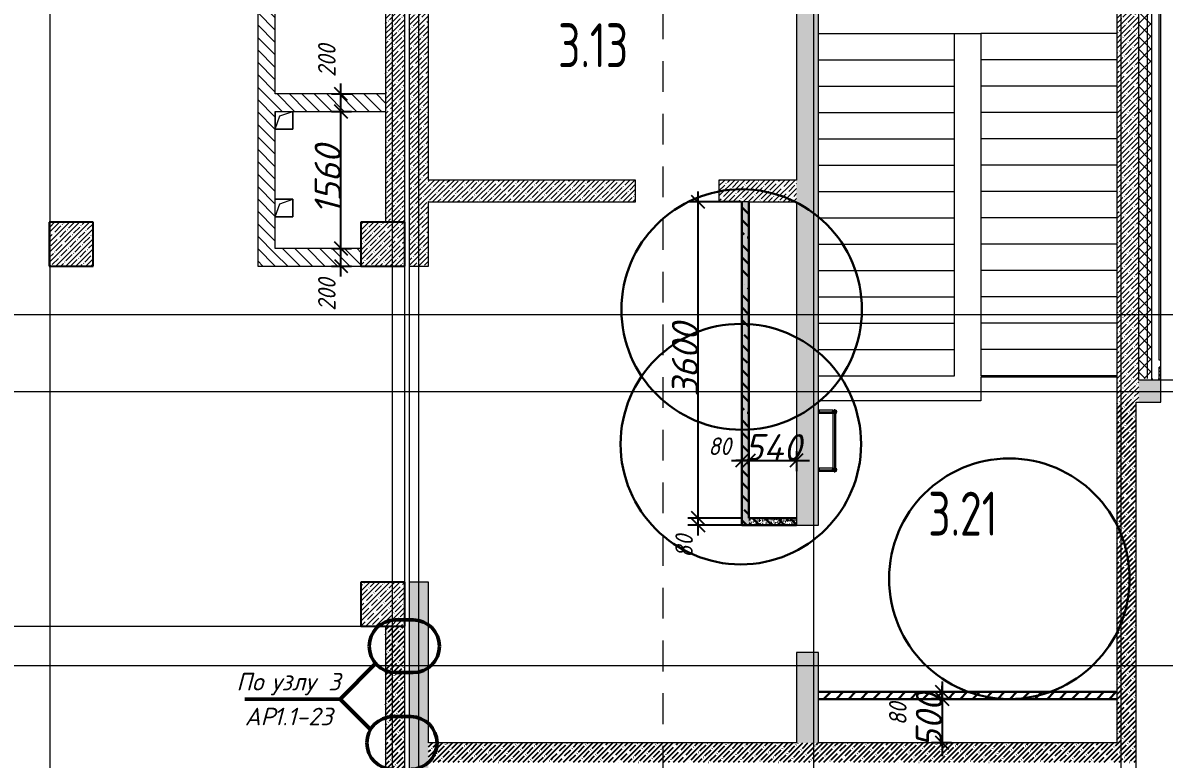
# Model space of a CAD drawing. Header units: millimetres. Extents: x 12986 to 523328, y -9759 to 30092.
# Drawn here: x 475781 to 488780, y 13216 to 21601 of the extents above; entities that cross this region are included whole.
import ezdxf

# ---------------------------------------------------------------- set-up
doc = ezdxf.new("R2010")
doc.units = ezdxf.units.MM
doc.linetypes.add('01 Штриховая _4 мм_', pattern=[600, 350, -250])
doc.linetypes.add('02 Штрихпунктирная _10 мм_', pattern=[1400, 1000, -200, 0, -200])
for name, color, linetype, lineweight in [('0) ПГП', 1, 'Continuous', 30), ('1) ПГП Зеленый', 3, 'Continuous', 30), ('2) Расчет', 1, 'Continuous', 30), ('3) РАсчет Зел', 3, 'Continuous', 30), ('A-ANNO-DIMS', 7, 'Continuous', 9), ('A-AREA-IDEN', 7, 'Continuous', 9), ('A-DETL', 7, 'Continuous', 9), ('A-DETL-1', 7, 'Continuous', 50), ('A-FLOR', 7, 'Continuous', 9), ('A-GENM', 7, 'Continuous', 9), ('A-WALL', 7, 'Continuous', 5), ('A-WALL-1', 7, 'Continuous', 25), ('A-WALL-6', 18, 'Continuous', 13), ('A-WALL-FNSH-1', 7, 'Continuous', 9), ('A-WALL-FNSH-2', 7, 'Continuous', 5), ('A-WALL-PATT-1', 7, 'Continuous', 5), ('G-ANNO-SYMB-1', 7, '01 Штриховая _4 мм_', 9), ('G-ANNO-TEXT', 7, 'Continuous', 9), ('S-BEAM', 7, 'Continuous', 9), ('S-BEAM-1', 7, '02 Штрихпунктирная _10 мм_', 5), ('S-BEAM-2', 7, '02 Штрихпунктирная _10 мм_', 9), ('S-COLS', 7, 'Continuous', 9), ('S-COLS-1', 7, 'Continuous', 5), ('S-COLS-2', 7, 'Continuous', 25), ('S-FSTN', 7, 'Continuous', 5), ('S-STRS-1', 7, 'Continuous', 9), ('Оси-1', 7, 'Continuous', 20)]:
    doc.layers.add(name, color=color, linetype=linetype, lineweight=lineweight)
doc.layers.add('0)Допникки кружки', color=7, linetype='Continuous', plot=False)
doc.layers.add('A-WALL-3', color=7, linetype='Continuous', lineweight=5, true_color=0x000000)
doc.layers.add('A-WALL-PATT-2', color=7, linetype='Continuous', lineweight=5, true_color=0xce0000)
doc.styles.add('ISOCPEUR_I_2', font='isocpeui.ttf', dxfattribs={"height": 300})
doc.styles.add('ISOCPEUR_I_3', font='isocpeui.ttf', dxfattribs={"width": 0.9, "height": 200})
doc.styles.add('СПДС', font='ГОСТ тип А.ttf', dxfattribs={"width": 0.9})
doc.dimstyles.new('ISO-2_0_0_9К_СРЕДНИЙ_1', dxfattribs={"dimscale": 304.8, "dimtxt": 199.196235, "dimasz": 0.492126, "dimexe": 0.393701, "dimexo": 0, "dimgap": 0, "dimtad": 1, "dimdec": 0, "dimzin": 0, "dimdsep": 46, "dimtxsty": 'ISOCPEUR_I_3', "dimblk1": 'OBLIQUE', "dimblk2": 'OBLIQUE', "dimsah": 1, "dimcen": 0.09, "dimdle": 0.393701, "dimazin": 0, "dimtfac": 1, "dimtdec": 4, "dimtix": 1, "dimtmove": 2, "dimatfit": 3, "dimfxl": 1, "dimtvp": 1, "dimtolj": 1, "dimtzin": 0, "dimarcsym": 2})
doc.dimstyles.new('ISO-2_0_0_9К_СРЕДНИЙ_2', dxfattribs={"dimscale": 304.8, "dimtxt": 199.196235, "dimasz": 0.492126, "dimexe": 0.393701, "dimexo": 0, "dimgap": 0, "dimtad": 1, "dimdec": 0, "dimzin": 0, "dimdsep": 46, "dimtxsty": 'ISOCPEUR_I_2', "dimblk1": 'OBLIQUE', "dimblk2": 'OBLIQUE', "dimsah": 1, "dimcen": 0.09, "dimdle": 0.393701, "dimazin": 0, "dimtfac": 1, "dimtdec": 4, "dimtix": 1, "dimtmove": 0, "dimatfit": 3, "dimfxl": 1, "dimtvp": 1, "dimtolj": 1, "dimtzin": 0, "dimarcsym": 2})
pattern_1 = [(45, (395430.81, -3869.25), (-57.024626, 57.024626), []), (45, (395487.83, -3869.25), (-57.024626, 57.024626), [100.806, -20.161, 3.353, -16.808])]
pattern_2 = [(45, (395430.81, -3869.25), (-70.71068, 70.71068), []), (135, (395430.81, -3869.25), (-70.71068, -70.71068), [])]
pattern_3 = [(50, (395430.81, -3869.254), (72.873764, -6.37607), [7.62, -83.82]), (355, (395430.81, -3869.25), (-14.09699, 76.422444), [6.096, -67.056]), (100.451, (395436.88, -3869.785), (58.776964, 70.04687), [6.476, -71.236]), (46.184, (395430.81, -3848.93), (108.43142, -16.81745), [11.43, -125.73]), (96.636, (395439.84, -3850.33), (94.961, 98.97089), [9.714, -106.854]), (351.184, (395430.81, -3848.93), (94.96227, 98.97018), [9.144, -100.584]), (21, (395440.97, -3854.014), (60.64565, -40.906537), [7.62, -83.82]), (326, (395440.97, -3854.01), (24.72083, 73.67493), [6.096, -67.056]), (71.451, (395446.02, -3857.42), (85.36689, 32.768737), [6.476, -71.236]), (37.5, (395430.809, -3869.254), (1.235525, 33.8224325), [3.353, -62.89, 3.353, -64.719, -67.31]), (37.5, (395430.809, -3869.254), (1.235525, 33.8224325), [-134.315, 3.353, -63.957]), (7.5, (395430.81, -3869.254), (26.728146, 40.07255), [3.353, -35.458, 3.353, -61.366, -25.654]), (7.5, (395430.81, -3869.254), (26.728146, 40.07255), [-103.53, 3.353, -22.301]), (327.5, (395408.152, -3869.254), (54.2363175, -2.292117), [3.353, -22.047, 3.353, -75.895, -105.156]), (327.5, (395408.152, -3869.254), (54.2363175, -2.292117), [-104.648, 3.353, -101.803]), (317.5, (395397.99, -3869.254), (59.25158, 10.17014), [3.353, -29.667, 3.353, -49.276, -74.676]), (317.5, (395397.99, -3869.254), (59.25158, 10.17014), [-85.649, 3.353, -71.323])]
pattern_4 = [(135, (395430.8, -3869.25), (-142.5612, -142.5612), []), (135, (395573.37, -3869.25), (-142.5612, -142.5612), [252.016, -50.403, 3.353, -47.05])]
pattern_5 = [(135, (395430.81, -3869.25), (-70.71068, -70.71068), [])]

# ---------------------------------------------------------------- blocks, each defined once
blk = doc.blocks.new('AR_Отверстие прямоугольное _в плите_ - AR_Отверстие прямоугольное _в плите_-V26-АР1_1_Кладочный план 3 этажа')
at = {"layer": 'A-GENM'}
for p, q in [((-100, 100), (-100, -100)), ((-100, -100), (-50, 50)), ((-50, 50), (100, 100)), ((100, -100), (100, 100)), ((-100, -100), (100, -100))]:
    blk.add_line(p, q, dxfattribs=at)
blk = doc.blocks.new('AR_Отверстие прямоугольное _в плите_ - AR_Отверстие прямоугольное _в плите_-V27-АР1_1_Кладочный план 3 этажа')
at = {"layer": 'A-GENM'}
for p, q in [((100, 100), (-100, 100)), ((-100, -100), (-50, 50)), ((-50, 50), (100, 100)), ((100, -100), (100, 100)), ((-100, -100), (100, -100))]:
    blk.add_line(p, q, dxfattribs=at)
blk = doc.blocks.new('Колонна_Несущая_Прямоугольное сечение - Вн_ЖБ_500х500-V84-АР1_1_Кладочный план 3 этажа')
at = {"layer": 'S-COLS-1'}
h = blk.add_hatch(dxfattribs=at)
h.set_pattern_fill('FP_70', color=256, style=0, pattern_type=2)
h.set_pattern_definition([(45, (-84450, -22950), (-57.02463, 57.02463), []), (45, (-84392.975, -22950), (-57.02463, 57.02463), [100.806, -20.161, 3.353, -16.808])])
h.paths.add_polyline_path([(-250, -250), (250, -250), (250, 250), (-250, 250)], flags=0)
at = {"layer": 'S-COLS-2'}
for p, q in [((250, 250), (-250, 250)), ((-250, 250), (-250, -250)), ((250, -250), (250, 250)), ((-250, -250), (250, -250))]:
    blk.add_line(p, q, dxfattribs=at)
blk = doc.blocks.new('Колонна_Несущая_Прямоугольное сечение - Вн_ЖБ_500х500-V104-АР1_1_Кладочный план 3 этажа')
at = {"layer": 'S-COLS-1'}
h = blk.add_hatch(dxfattribs=at)
h.set_pattern_fill('FP_93', color=256, style=0, pattern_type=2)
h.set_pattern_definition([(45, (-84450, -18850), (-57.02463, 57.02463), []), (45, (-84392.975, -18850), (-57.02463, 57.02463), [100.806, -20.161, 3.353, -16.808])])
h.paths.add_polyline_path([(-250, -250), (250, -250), (250, 250), (-250, 250)], flags=0)
at = {"layer": 'S-COLS-2'}
for p, q in [((250, 250), (-250, 250)), ((-250, 250), (-250, -250)), ((250, -250), (250, 250)), ((-250, -250), (250, -250))]:
    blk.add_line(p, q, dxfattribs=at)
blk = doc.blocks.new('Колонна_Несущая_Прямоугольное сечение - Вн_ЖБ_500х500-V106-АР1_1_Кладочный план 3 этажа')
at = {"layer": 'S-COLS-1'}
h = blk.add_hatch(dxfattribs=at)
h.set_pattern_fill('FP_95', color=256, style=0, pattern_type=2)
h.set_pattern_definition([(45, (-80900, -22950), (-57.02463, 57.02463), []), (45, (-80842.975, -22950), (-57.02463, 57.02463), [100.806, -20.161, 3.353, -16.808])])
h.paths.add_polyline_path([(-250, -250), (250, -250), (250, 250), (-250, 250)], flags=0)
at = {"layer": 'S-COLS-2'}
for p, q in [((250, 250), (-250, 250)), ((-250, 250), (-250, -250)), ((250, -250), (250, 250)), ((-250, -250), (250, -250))]:
    blk.add_line(p, q, dxfattribs=at)
blk = doc.blocks.new('310_Косынка под произвольным углом _СоедНК_РабПлоск_ - 310_Косынка под произвольным углом _СоедНК_РабПлоск_-32761375-АР1_1_Кладочный план 3 этажа')
at = {"layer": 'S-FSTN'}
for p, q in [((89420, 20381), (89421, 20381)), ((89420, 20377), (89420, 20381)), ((89421, 20377), (89420, 20377)), ((89421, 20381), (89460, 20381)), ((89421, 20381), (89421, 20377)), ((89460, 20377), (89421, 20377)), ((89460, 20381), (89460, 20377))]:
    blk.add_line(p, q, dxfattribs=at)
blk = doc.blocks.new('320_Труба стальная кв и прям с подрезкой _ГОСТ 8639-82_ ГОСТ 8645-68_ _НесКаркас_РабПлоск_ - 320_Труба стальная кв и прям с подрезкой _ГОСТ 8639-82_ ГОСТ 8645-68__НесКаркас_РабПлоск_-32761378-АР1_1_Кладочный план 3 этажа')
at = {"layer": 'S-BEAM'}
for p, q in [((89574, 20400), (89420, 20400)), ((89420, 20400), (89420, 20360)), ((89574, 20360), (89420, 20360))]:
    blk.add_line(p, q, dxfattribs=at)
at = {"layer": 'S-BEAM-1'}
blk.add_line((89460, 20380), (89574, 20380), dxfattribs=at)
blk = doc.blocks.new('320_Прокат квадратный _ГОСТ 2691-2006_ _НесКаркас_РабПлоск_ - Тип 1-32761377-АР1_1_Кладочный план 3 этажа')
at = {"layer": 'S-BEAM'}
for p, q in [((89579, 20400), (89579, 21020)), ((89609, 20400), (89609, 21020))]:
    blk.add_line(p, q, dxfattribs=at)
at = {"layer": 'S-BEAM-2'}
blk.add_line((89594, 21020), (89594, 20400), dxfattribs=at)
blk = doc.blocks.new('320_Труба стальная кв и прям с подрезкой _ГОСТ 8639-82_ ГОСТ 8645-68_ _НесКаркас_РабПлоск_ - 320_Труба стальная кв и прям с подрезкой _ГОСТ 8639-82_ ГОСТ 8645-68__НесКаркас_РабПлоск_-32763908-АР1_1_Кладочный план 3 этажа')
at = {"layer": 'S-BEAM'}
for p, q in [((89594, 20410), (89594, 20350)), ((89624, 20380), (89564, 20380)), ((89574, 20400), (89614, 20400)), ((89574, 20360), (89574, 20400)), ((89614, 20360), (89574, 20360)), ((89578, 20396), (89578, 20364)), ((89610, 20396), (89578, 20396)), ((89578, 20364), (89610, 20364)), ((89610, 20364), (89610, 20396)), ((89614, 20400), (89614, 20360))]:
    blk.add_line(p, q, dxfattribs=at)
blk = doc.blocks.new('_Oblique')
at = {"color": 0, "linetype": 'ByBlock', "lineweight": -2}
blk.add_line((-0.5, -0.5), (0.5, 0.5), dxfattribs=at)
blk = doc.blocks.new('*D3511')
at = {"layer": 'A-ANNO-DIMS', "color": 0, "lineweight": -2, "transparency": 16777216}
for p, q in [((486251, 14101), (486251, 13781)), ((486358, 13981), (486131, 13981)), ((486358, 13901), (486131, 13901))]:
    blk.add_line(p, q, dxfattribs=at)
at = {"layer": 'Defpoints', "color": 0, "transparency": 16777216}
for p in [(486358, 13981), (486251, 13901), (486358, 13901)]:
    blk.add_point(p, dxfattribs=at)
at = {"layer": 'A-ANNO-DIMS', "color": 0, "lineweight": -2, "transparency": 16777216, "xscale": 150, "yscale": 150, "zscale": 150}
for p, rotation in [((486251, 13981), 90), ((486251, 13901), 270)]:
    blk.add_blockref('_Oblique', p, dxfattribs=dict(at, rotation=rotation))
at = {"layer": 'A-ANNO-DIMS', "color": 0, "transparency": 16777216, "insert": (485646, 13602), "char_height": 200, "width": 303.39, "attachment_point": 1, "rotation": 90, "line_spacing_factor": 1.149209, "style": 'ISOCPEUR_I_3'}
blk.add_mtext('\\A1;80', dxfattribs=at)
blk = doc.blocks.new('*D3512')
at = {"layer": 'A-ANNO-DIMS', "color": 0, "lineweight": -2, "transparency": 16777216}
for p, q in [((486251, 13901), (486251, 14051)), ((486358, 13901), (486131, 13901)), ((486251, 13901), (486251, 13401)), ((486358, 13401), (486131, 13401)), ((486251, 13401), (486251, 13251))]:
    blk.add_line(p, q, dxfattribs=at)
at = {"layer": 'Defpoints', "color": 0, "transparency": 16777216}
for p in [(486358, 13901), (486251, 13401), (486358, 13401)]:
    blk.add_point(p, dxfattribs=at)
at = {"layer": 'A-ANNO-DIMS', "color": 0, "lineweight": -2, "transparency": 16777216, "xscale": 150, "yscale": 150, "zscale": 150}
for p, rotation in [((486251, 13901), 270), ((486251, 13401), 90)]:
    blk.add_blockref('_Oblique', p, dxfattribs=dict(at, rotation=rotation))
at = {"layer": 'A-ANNO-DIMS', "color": 0, "transparency": 16777216, "insert": (486101, 13651), "char_height": 300, "width": 455.09, "attachment_point": 5, "rotation": 90, "style": 'ISOCPEUR_I_2'}
blk.add_mtext('\\A1;500', dxfattribs=at)
blk = doc.blocks.new('*D3513')
at = {"layer": 'A-ANNO-DIMS', "color": 0, "lineweight": -2, "transparency": 16777216}
for p, q in [((483473, 15761), (483473, 16081)), ((483970, 15961), (483353, 15961)), ((483971, 15881), (483353, 15881))]:
    blk.add_line(p, q, dxfattribs=at)
at = {"layer": 'Defpoints', "color": 0, "transparency": 16777216}
for p in [(483473, 15961), (483970, 15961), (483971, 15881)]:
    blk.add_point(p, dxfattribs=at)
at = {"layer": 'A-ANNO-DIMS', "color": 0, "lineweight": -2, "transparency": 16777216, "xscale": 150, "yscale": 150, "zscale": 150}
for p, rotation in [((483473, 15961), 90), ((483473, 15881), 270)]:
    blk.add_blockref('_Oblique', p, dxfattribs=dict(at, rotation=rotation))
at = {"layer": 'A-ANNO-DIMS', "color": 0, "transparency": 16777216, "insert": (483212, 15511), "char_height": 200, "width": 303.39, "attachment_point": 1, "rotation": 90, "line_spacing_factor": 1.149209, "style": 'ISOCPEUR_I_3'}
blk.add_mtext('\\A1;80', dxfattribs=at)
blk = doc.blocks.new('*D3514')
at = {"layer": 'A-ANNO-DIMS', "color": 0, "lineweight": -2, "transparency": 16777216}
for p, q in [((483473, 15841), (483473, 19681)), ((483961, 19561), (483353, 19561)), ((483970, 15961), (483353, 15961))]:
    blk.add_line(p, q, dxfattribs=at)
at = {"layer": 'Defpoints', "color": 0, "transparency": 16777216}
for p in [(483473, 19561), (483961, 19561), (483970, 15961)]:
    blk.add_point(p, dxfattribs=at)
at = {"layer": 'A-ANNO-DIMS', "color": 0, "lineweight": -2, "transparency": 16777216, "xscale": 150, "yscale": 150, "zscale": 150}
for p, rotation in [((483473, 19561), 90), ((483473, 15961), 270)]:
    blk.add_blockref('_Oblique', p, dxfattribs=dict(at, rotation=rotation))
at = {"layer": 'A-ANNO-DIMS', "color": 0, "transparency": 16777216, "insert": (483323, 17761), "char_height": 300, "width": 606.78, "attachment_point": 5, "rotation": 90, "style": 'ISOCPEUR_I_2'}
blk.add_mtext('\\A1;3600', dxfattribs=at)
blk = doc.blocks.new('*D3515')
at = {"layer": 'A-ANNO-DIMS', "color": 0, "lineweight": -2, "transparency": 16777216}
for p, q in [((483971, 16723), (483971, 16497)), ((484051, 16723), (484051, 16497)), ((483851, 16617), (484171, 16617))]:
    blk.add_line(p, q, dxfattribs=at)
at = {"layer": 'Defpoints', "color": 0, "transparency": 16777216}
for p in [(483971, 16723), (484051, 16723), (484051, 16617)]:
    blk.add_point(p, dxfattribs=at)
at = {"layer": 'A-ANNO-DIMS', "color": 0, "lineweight": -2, "transparency": 16777216, "xscale": 150, "yscale": 150, "zscale": 150, "rotation": 180}
blk.add_blockref('_Oblique', (483971, 16617), dxfattribs=at)
at = {"layer": 'A-ANNO-DIMS', "color": 0, "lineweight": -2, "transparency": 16777216, "xscale": 150, "yscale": 150, "zscale": 150}
blk.add_blockref('_Oblique', (484051, 16617), dxfattribs=at)
at = {"layer": 'A-ANNO-DIMS', "color": 0, "transparency": 16777216, "insert": (483588, 16879), "char_height": 200, "width": 303.39, "attachment_point": 1, "line_spacing_factor": 1.149209, "style": 'ISOCPEUR_I_3'}
blk.add_mtext('\\A1;80', dxfattribs=at)
blk = doc.blocks.new('*D3516')
at = {"layer": 'A-ANNO-DIMS', "color": 0, "lineweight": -2, "transparency": 16777216}
for p, q in [((484051, 16723), (484051, 16497)), ((484591, 16723), (484591, 16497)), ((484051, 16617), (483901, 16617)), ((484051, 16617), (484591, 16617)), ((484591, 16617), (484741, 16617))]:
    blk.add_line(p, q, dxfattribs=at)
at = {"layer": 'Defpoints', "color": 0, "transparency": 16777216}
for p in [(484051, 16723), (484591, 16723), (484591, 16617)]:
    blk.add_point(p, dxfattribs=at)
at = {"layer": 'A-ANNO-DIMS', "color": 0, "lineweight": -2, "transparency": 16777216, "xscale": 150, "yscale": 150, "zscale": 150}
blk.add_blockref('_Oblique', (484051, 16617), dxfattribs=at)
at = {"layer": 'A-ANNO-DIMS', "color": 0, "lineweight": -2, "transparency": 16777216, "xscale": 150, "yscale": 150, "zscale": 150, "rotation": 180}
blk.add_blockref('_Oblique', (484591, 16617), dxfattribs=at)
at = {"layer": 'A-ANNO-DIMS', "color": 0, "transparency": 16777216, "insert": (484321, 16767), "char_height": 300, "width": 473.47, "attachment_point": 5, "style": 'ISOCPEUR_I_2'}
blk.add_mtext('\\A1;540', dxfattribs=at)
blk = doc.blocks.new('*D3835')
at = {"layer": 'A-ANNO-DIMS', "color": 0, "lineweight": -2, "transparency": 16777216}
for p, q in [((479404, 18711), (479404, 19151)), ((479298, 19031), (479524, 19031)), ((479298, 18831), (479524, 18831))]:
    blk.add_line(p, q, dxfattribs=at)
at = {"layer": 'Defpoints', "color": 0, "transparency": 16777216}
for p in [(479298, 19031), (479404, 19031), (479298, 18831)]:
    blk.add_point(p, dxfattribs=at)
at = {"layer": 'A-ANNO-DIMS', "color": 0, "lineweight": -2, "transparency": 16777216, "xscale": 150, "yscale": 150, "zscale": 150}
for p, rotation in [((479404, 19031), 90), ((479404, 18831), 270)]:
    blk.add_blockref('_Oblique', p, dxfattribs=dict(at, rotation=rotation))
at = {"layer": 'A-ANNO-DIMS', "color": 0, "transparency": 16777216, "insert": (479143, 18321), "char_height": 200, "width": 455.09, "attachment_point": 1, "rotation": 90, "line_spacing_factor": 1.149209, "style": 'ISOCPEUR_I_3'}
blk.add_mtext('\\A1;200', dxfattribs=at)
blk = doc.blocks.new('*D3836')
at = {"layer": 'A-ANNO-DIMS', "color": 0, "lineweight": -2, "transparency": 16777216}
for p, q in [((479404, 18911), (479404, 20711)), ((479298, 20591), (479524, 20591)), ((479298, 19031), (479524, 19031))]:
    blk.add_line(p, q, dxfattribs=at)
at = {"layer": 'Defpoints', "color": 0, "transparency": 16777216}
for p in [(479298, 20591), (479404, 20591), (479298, 19031)]:
    blk.add_point(p, dxfattribs=at)
at = {"layer": 'A-ANNO-DIMS', "color": 0, "lineweight": -2, "transparency": 16777216, "xscale": 150, "yscale": 150, "zscale": 150}
for p, rotation in [((479404, 20591), 90), ((479404, 19031), 270)]:
    blk.add_blockref('_Oblique', p, dxfattribs=dict(at, rotation=rotation))
at = {"layer": 'A-ANNO-DIMS', "color": 0, "transparency": 16777216, "insert": (479254, 19811), "char_height": 300, "width": 560.81, "attachment_point": 5, "rotation": 90, "style": 'ISOCPEUR_I_2'}
blk.add_mtext('\\A1;1560', dxfattribs=at)
blk = doc.blocks.new('*D3837')
at = {"layer": 'A-ANNO-DIMS', "color": 0, "lineweight": -2, "transparency": 16777216}
for p, q in [((479404, 20471), (479404, 20911)), ((479298, 20791), (479524, 20791)), ((479298, 20591), (479524, 20591))]:
    blk.add_line(p, q, dxfattribs=at)
at = {"layer": 'Defpoints', "color": 0, "transparency": 16777216}
for p in [(479298, 20791), (479404, 20791), (479298, 20591)]:
    blk.add_point(p, dxfattribs=at)
at = {"layer": 'A-ANNO-DIMS', "color": 0, "lineweight": -2, "transparency": 16777216, "xscale": 150, "yscale": 150, "zscale": 150}
for p, rotation in [((479404, 20791), 90), ((479404, 20591), 270)]:
    blk.add_blockref('_Oblique', p, dxfattribs=dict(at, rotation=rotation))
at = {"layer": 'A-ANNO-DIMS', "color": 0, "transparency": 16777216, "insert": (479143, 20984), "char_height": 200, "width": 455.09, "attachment_point": 1, "rotation": 90, "line_spacing_factor": 1.149209, "style": 'ISOCPEUR_I_3'}
blk.add_mtext('\\A1;200', dxfattribs=at)

msp = doc.modelspace()

# ---------------------------------------------------------------- hatches: boundary and pattern name
h = msp.add_hatch()
h.set_pattern_fill('FP_4', color=256, style=0, pattern_type=2)
h.set_pattern_definition(pattern_1)
h.paths.add_polyline_path([(484590.80855, 13400.74642), (484840.80855, 13400.74642), (484840.80855, 14430.74641), (484590.80855, 14430.74641), (484590.80855, 14222.381)], flags=0)
h.paths.add_polyline_path([(484590.80855, 15880.74641), (484840.80855, 15880.74641), (484840.80855, 23230.74629), (484590.80855, 23230.74629), (484590.80855, 17082.30396)], flags=0)
h = msp.add_hatch()
h.set_pattern_fill('FP_4', color=256, style=0, pattern_type=2)
h.set_pattern_definition(pattern_1)
h.paths.add_polyline_path([(488240.80855, 13400.74642), (488460.80855, 13400.74642), (488460.80855, 17280.74642), (488240.80855, 17280.74642), (488240.80855, 14222.381)], flags=0)
h = msp.add_hatch()
h.set_pattern_fill('FP_4', color=256, style=0, pattern_type=2)
h.set_pattern_definition(pattern_1)
h.paths.add_polyline_path([(480400.80859, 6530.74642), (480400.80859, 15230.74642), (480180.80859, 15230.74642), (480180.80859, 6530.74642)], flags=0)
h = msp.add_hatch()
h.set_pattern_fill('FP_4', color=256, style=0, pattern_type=2)
h.set_pattern_definition(pattern_1)
h.paths.add_polyline_path([(479910.80855, 11780.74648), (480130.80855, 11780.74648), (480130.80855, 14730.74642), (479910.80855, 14730.74642), (479910.80855, 14222.381)], flags=0)
h = msp.add_hatch()
h.set_pattern_fill('FP_4', color=256, style=0, pattern_type=2)
h.set_pattern_definition(pattern_1)
h.paths.add_polyline_path([(481810.80855, 13180.74642), (481810.80855, 13400.74642), (480400.80859, 13400.74642), (480400.80859, 13180.74642), (481700.80859, 13180.74642)], flags=0)
h = msp.add_hatch()
h.set_pattern_fill('FP_4', color=256, style=0, pattern_type=2)
h.set_pattern_definition(pattern_1)
h.paths.add_polyline_path([(488460.80855, 13180.74642), (488460.80855, 13400.74642), (481810.80855, 13400.74642), (481810.80855, 13180.74642), (488240.80855, 13180.74642)], flags=0)
at = {"layer": '0) ПГП'}
h = msp.add_hatch(dxfattribs=at)
h.set_pattern_fill('FP_6', color=256, style=0, pattern_type=2)
h.set_pattern_definition(pattern_3)
h.paths.add_polyline_path([(484050.80855, 15880.74641), (484050.80855, 19560.74629), (483970.80855, 19560.74629), (483970.80855, 15880.74641)], flags=0)
h = msp.add_hatch(dxfattribs=at)
h.set_pattern_fill('FP_7', color=256, style=0, pattern_type=2)
h.set_pattern_definition(pattern_4)
h.paths.add_polyline_path([(484050.80855, 15880.74641), (484050.80855, 19560.74629), (483970.80855, 19560.74629), (483970.80855, 15880.74641)], flags=0)
h = msp.add_hatch(dxfattribs=at)
h.set_pattern_fill('FP_6', color=256, style=0, pattern_type=2)
h.set_pattern_definition(pattern_3)
h.paths.add_polyline_path([(484050.80855, 15880.74641), (484590.80855, 15880.74641), (484590.80855, 15960.74641), (484050.80855, 15960.74641)], flags=0)
h = msp.add_hatch(dxfattribs=at)
h.set_pattern_fill('FP_7', color=256, style=0, pattern_type=2)
h.set_pattern_definition(pattern_4)
h.paths.add_polyline_path([(484050.80855, 15880.74641), (484590.80855, 15880.74641), (484590.80855, 15960.74641), (484050.80855, 15960.74641)], flags=0)
at = {"layer": '1) ПГП Зеленый'}
h = msp.add_hatch(dxfattribs=at)
h.set_pattern_fill('FP_5', color=256, style=0, pattern_type=2)
h.set_pattern_definition([(45, (395430.81, -3869.25), (-70.71068, 70.71068), [])])
h.paths.add_polyline_path([(484840.80855, 13900.74642), (488240.80855, 13900.74642), (488240.80855, 13980.74642), (484840.80855, 13980.74642)], flags=0)
at = {"layer": 'A-WALL-PATT-1'}
h = msp.add_hatch(dxfattribs=at)
h.set_pattern_fill('FP_1', color=256, style=0, pattern_type=2)
h.set_pattern_definition(pattern_5)
h.paths.add_polyline_path([(478455.80818, 20390.69334), (478655.80818, 20390.69334), (478655.80818, 23030.74629), (478455.80818, 23030.74629), (478455.80818, 22802.14988)], flags=0)
h = msp.add_hatch(dxfattribs=at)
h.set_pattern_fill('FP_1', color=256, style=0, pattern_type=2)
h.set_pattern_definition(pattern_5)
h.paths.add_polyline_path([(478655.80818, 20590.74615), (479910.80855, 20590.74615), (479910.80855, 20790.74615), (478655.80818, 20790.74615)], flags=0)
h = msp.add_hatch(dxfattribs=at)
h.set_pattern_fill('FP_1', color=256, style=0, pattern_type=2)
h.set_pattern_definition(pattern_5)
h.paths.add_polyline_path([(478655.90718, 18830.74642), (478655.90718, 20390.69334), (478455.90718, 20390.69334), (478455.90718, 18830.74642)], flags=0)
h = msp.add_hatch(dxfattribs=at)
h.set_pattern_fill('FP_1', color=256, style=0, pattern_type=2)
h.set_pattern_definition(pattern_5)
h.paths.add_polyline_path([(478655.90718, 18830.74642), (479630.80855, 18830.74642), (479630.80855, 19030.74642), (478655.90718, 19030.74642)], flags=0)
at = {"layer": 'A-WALL-PATT-2'}
h = msp.add_hatch(dxfattribs=at)
h.set_pattern_fill('FP_2', color=256, style=0, pattern_type=2)
h.set_pattern_definition(pattern_2)
h.paths.add_polyline_path([(488640.80855, 17550.74642), (488640.80855, 23330.74629), (488590.80855, 23330.74629), (488590.80855, 17550.74642)], flags=0)
h = msp.add_hatch(dxfattribs=at)
h.set_pattern_fill('FP_4', color=256, style=0, pattern_type=2)
h.set_pattern_definition(pattern_1)
h.paths.add_polyline_path([(488240.80855, 17280.74642), (488490.80855, 17280.74642), (488490.80855, 23230.74629), (488240.80855, 23230.74629), (488240.80855, 19942.22692)], flags=0)
h = msp.add_hatch(dxfattribs=at)
h.set_pattern_fill('FP_2', color=256, style=0, pattern_type=2)
h.set_pattern_definition(pattern_2)
h.paths.add_polyline_path([(488590.80855, 17550.74642), (488590.80855, 23230.74629), (488490.80855, 23230.74629), (488490.80855, 17550.74642)], flags=0)
h = msp.add_hatch(dxfattribs=at)
h.set_pattern_fill('FP_4', color=256, style=0, pattern_type=2)
h.set_pattern_definition(pattern_1)
h.paths.add_polyline_path([(480180.80859, 18830.74642), (480400.80859, 18830.74642), (480400.80859, 22980.74632), (480180.80859, 22980.74632), (480180.80859, 19942.22692)], flags=0)
h = msp.add_hatch(dxfattribs=at)
h.set_pattern_fill('FP_4', color=256, style=0, pattern_type=2)
h.set_pattern_definition(pattern_1)
h.paths.add_polyline_path([(479910.80855, 19330.74648), (480130.80855, 19330.74648), (480130.80855, 22730.74629), (479910.80855, 22730.74629), (479910.80855, 19942.22692)], flags=0)
h = msp.add_hatch(dxfattribs=at)
h.set_pattern_fill('FP_4', color=256, style=0, pattern_type=2)
h.set_pattern_definition(pattern_1)
h.paths.add_polyline_path([(482758.80855, 19560.74629), (482758.80855, 19810.74629), (480400.80859, 19810.74629), (480400.80859, 19560.74629), (481015.93817, 19560.74629)], flags=0)
h.paths.add_polyline_path([(483708.80855, 19560.74629), (484590.80855, 19560.74629), (484590.80855, 19810.74629), (483708.80855, 19810.74629)], flags=0)
h = msp.add_hatch(dxfattribs=at)
h.set_pattern_fill('FP_2', color=256, style=0, pattern_type=2)
h.set_pattern_definition(pattern_2)
h.paths.add_polyline_path([(511031.25724, 17630.74642), (512431.04028, 17630.74642), (512431.04028, 17680.74642), (511031.25724, 17680.74642)], flags=0)
h.paths.add_polyline_path([(501323.69055, 17630.74642), (502280.59161, 17630.74642), (502280.59161, 17680.74642), (500981.02551, 17680.74642), (500981.02551, 17630.74642)], flags=0)
h.paths.add_polyline_path([(488720.80855, 17630.74642), (488740.80855, 17630.74642), (488740.80855, 17680.74642), (488720.80855, 17680.74642)], flags=0)
h = msp.add_hatch(dxfattribs=at)
h.set_pattern_fill('FP_2', color=256, style=0, pattern_type=2)
h.set_pattern_definition(pattern_2)
h.paths.add_polyline_path([(512154.49182, 17530.74642), (512431.04028, 17530.74642), (512431.04028, 17630.74642), (511031.25724, 17630.74642), (511031.25724, 17530.74642), (511531.25724, 17530.74642)], flags=0)
h.paths.add_polyline_path([(488720.80855, 17530.74642), (488740.80855, 17530.74642), (488740.80855, 17630.74642), (488720.80855, 17630.74642), (488720.80855, 17550.74642)], flags=0)
h.paths.add_polyline_path([(501480.80855, 17530.74642), (502280.59161, 17530.74642), (502280.59161, 17630.74642), (500981.02551, 17630.74642), (500981.02551, 17530.74642), (501323.69055, 17530.74642)], flags=0)
h = msp.add_hatch(dxfattribs=at)
h.set_pattern_fill('FP_4', color=256, style=0, pattern_type=2)
h.set_pattern_definition(pattern_1)
h.paths.add_polyline_path([(496010.80855, 17280.74642), (496010.80855, 17530.74642), (492020.80855, 17530.74642), (492020.80855, 17280.74642)], flags=0)
h.paths.add_polyline_path([(488490.80855, 17280.74642), (488740.80855, 17280.74642), (488740.80855, 17530.74642), (488490.80855, 17530.74642)], flags=0)

# ---------------------------------------------------------------- linework, layer by layer
at = {"layer": '0) ПГП'}
for p, q in [((483970.80855, 19560.74629), (483970.80855, 15880.74641)), ((484590.80855, 15960.74641), (484050.80855, 15960.74641))]:
    msp.add_line(p, q, dxfattribs=at)
at = {"layer": '0)Допникки кружки', "color": 1, "lineweight": 30}
for centre in [(483967.97158, 18335.86533), (483958.19418, 16803.13204), (487015.85041, 15270.13205)]:
    msp.add_circle(centre, 1369.38563, dxfattribs=at)
at = {"layer": '1) ПГП Зеленый'}
msp.add_line((488240.80855, 13980.74642), (484840.80855, 13980.74642), dxfattribs=at)
at = {"layer": '2) Расчет'}
for p, q in [((484050.80855, 15960.74641), (484050.80855, 19560.74629)), ((483970.80855, 15880.74641), (484590.80855, 15880.74641))]:
    msp.add_line(p, q, dxfattribs=at)
at = {"layer": '3) РАсчет Зел'}
msp.add_line((484840.80855, 13900.74642), (488240.80855, 13900.74642), dxfattribs=at)
at = {"layer": 'A-DETL'}
msp.add_line((488640.80855, 17550.74642), (488640.80855, 23230.74629), dxfattribs=at)
at = {"layer": 'A-DETL-1'}
for p, q in [((480225.2942, 14801.29304), (480025.2942, 14801.29304)), ((479393.94523, 13900.74642), (479798.3208, 14305.122)), ((480225.2942, 14201.29304), (480025.2942, 14201.29304)), ((479393.94523, 13900.74642), (478308.46417, 13900.74642)), ((479393.94523, 13900.74642), (479740.65021, 13554.04144)), ((480198.39632, 13700.52614), (479998.39632, 13700.52614))]:
    msp.add_line(p, q, dxfattribs=at)
for centre, start, end in [((480025.2942, 14501.29304), 90, 180), ((480225.2942, 14501.29304), 0, 90), ((480025.2942, 14501.29304), 180, 270), ((480225.2942, 14501.29304), 270, 0), ((479998.39632, 13400.52614), 90, 180), ((480198.39632, 13400.52614), 0, 90), ((479998.39632, 13400.52614), 180, 270), ((480198.39632, 13400.52614), 270, 0)]:
    msp.add_arc(centre, 300, start, end, dxfattribs=at)
at = {"layer": 'A-FLOR'}
for p, q in [((478655.90717, 20390.74615), (478655.90717, 20590.74615)), ((478855.90717, 20590.74615), (478855.90717, 20390.74615)), ((478855.90717, 20390.74615), (478655.90717, 20390.74615)), ((478655.90718, 19590.74615), (478855.90717, 19590.74615)), ((478855.90717, 19590.74615), (478855.90717, 19390.74615)), ((478855.90717, 19390.74615), (478655.90718, 19390.74615)), ((480130.80855, 15230.74642), (480130.80855, 18830.74648)), ((480180.80855, 18830.74642), (480180.80855, 15230.74642)), ((488240.80855, 17565.74629), (486690.80855, 17565.74629)), ((486690.80855, 17565.74629), (486690.80855, 17295.74642)), ((490595.80855, 17530.74642), (488740.80855, 17530.74642)), ((486690.80855, 17295.74642), (484840.80855, 17295.74642)), ((474510.80854, 14730.74636), (479630.80855, 14730.74636))]:
    msp.add_line(p, q, dxfattribs=at)
at = {"layer": 'A-WALL'}
for p, q in [((488720.80855, 17760.74642), (488720.80855, 23460.74629)), ((488590.80855, 17550.74642), (488590.80855, 23330.74629)), ((488740.80855, 17760.74642), (488720.80855, 17760.74642)), ((488720.80855, 17550.74642), (488720.80855, 17680.74642)), ((488740.80855, 17680.74642), (488720.80855, 17680.74642)), ((488740.80855, 17630.74642), (488720.80855, 17630.74642))]:
    msp.add_line(p, q, dxfattribs=at)
at = {"layer": 'A-WALL-1'}
for p, q in [((488640.80855, 17550.74642), (488640.80855, 17530.74642)), ((488720.80855, 17530.74642), (488720.80855, 17550.74642))]:
    msp.add_line(p, q, dxfattribs=at)
at = {"layer": 'A-WALL-3'}
for p, q in [((480180.80859, 23230.74632), (480180.80859, 18830.74642)), ((488490.80855, 17530.74642), (488490.80855, 23230.74629)), ((480400.80859, 19810.74629), (480400.80859, 22980.74632)), ((484590.80855, 22980.74632), (484590.80855, 19810.74629)), ((484840.80855, 15880.74641), (484840.80855, 22980.74629)), ((488240.80855, 22980.74629), (488240.80855, 13400.74642)), ((479910.80855, 22730.74629), (479910.80855, 19330.74648)), ((480130.80855, 19330.74648), (480130.80855, 22730.74629)), ((482758.80855, 19810.74629), (480400.80859, 19810.74629)), ((482758.80855, 19560.74629), (482758.80855, 19810.74629)), ((484590.80855, 19810.74629), (483708.80855, 19810.74629)), ((483708.80855, 19810.74629), (483708.80855, 19560.74629)), ((480400.80859, 18830.74642), (480400.80859, 19560.74629)), ((480400.80859, 19560.74629), (482758.80855, 19560.74629)), ((483708.80855, 19560.74629), (483970.80855, 19560.74629)), ((484050.80855, 19560.74629), (484590.80855, 19560.74629)), ((484590.80855, 19560.74629), (484590.80855, 15880.74641)), ((480180.80859, 18830.74642), (480400.80859, 18830.74642)), ((488740.80855, 17530.74642), (488490.80855, 17530.74642)), ((488740.80855, 17280.74642), (488740.80855, 17530.74642)), ((488460.80855, 9530.74641), (488460.80855, 17280.74642)), ((488460.80855, 17280.74642), (488740.80855, 17280.74642)), ((484590.80855, 15880.74641), (484840.80855, 15880.74641)), ((480400.80859, 15230.74642), (480180.80859, 15230.74642)), ((480180.80859, 15230.74642), (480180.80859, 6530.74642)), ((480400.80859, 13400.74642), (480400.80859, 15230.74642)), ((479910.80855, 14730.74642), (479910.80855, 11780.74648)), ((480130.80855, 11780.74648), (480130.80855, 14730.74642)), ((484590.80855, 14430.74641), (484590.80855, 13400.74642)), ((484840.80855, 14430.74641), (484590.80855, 14430.74641)), ((484840.80855, 13400.74642), (484840.80855, 14430.74641)), ((484590.80855, 13400.74642), (480400.80859, 13400.74642)), ((488240.80855, 13400.74642), (484840.80855, 13400.74642))]:
    msp.add_line(p, q, dxfattribs=at)
at = {"layer": 'A-WALL-6'}
msp.add_line((484050.80855, 19560.74629), (483970.80855, 19560.74629), dxfattribs=at)
at = {"layer": 'A-WALL-FNSH-1'}
msp.add_line((488740.80855, 17530.74642), (488740.80855, 23480.74629), dxfattribs=at)
at = {"layer": 'A-WALL-FNSH-2'}
for p, q in [((478455.80818, 23030.74629), (478455.80818, 20390.69334)), ((478655.80818, 20790.74615), (478655.80818, 23030.74629)), ((479910.80855, 20790.74615), (478655.80818, 20790.74615)), ((478655.80818, 20390.69334), (478655.80818, 20590.74615)), ((478655.80818, 20590.74615), (479910.80855, 20590.74615)), ((478455.90718, 20390.69334), (478455.90718, 18830.74642)), ((478655.90718, 19030.74642), (478655.90718, 20390.69334)), ((479630.80855, 19030.74642), (478655.90718, 19030.74642)), ((478455.90718, 18830.74642), (479630.80855, 18830.74642))]:
    msp.add_line(p, q, dxfattribs=at)
at = {"layer": 'G-ANNO-SYMB-1'}
msp.add_line((483073.45328, -8584.17607), (483073.45328, 26275.69061), dxfattribs=at)
at = {"layer": 'S-STRS-1'}
for p, q in [((484840.80855, 21480.74629), (486390.80855, 21480.74629)), ((484840.80855, 21480.74629), (486390.80855, 21480.74629)), ((486390.80855, 21480.74629), (486690.80855, 21480.74629)), ((486390.80855, 21180.74629), (486390.80855, 21480.74629)), ((488240.80855, 21480.74629), (486690.80855, 21480.74629)), ((486690.80855, 21480.74629), (486690.80855, 21180.74629)), ((488240.80855, 21480.74629), (486690.80855, 21480.74629)), ((484840.80855, 21180.74629), (486390.80855, 21180.74629)), ((484840.80855, 21180.74629), (486390.80855, 21180.74629)), ((486390.80855, 20880.74629), (486390.80855, 21180.74629)), ((486690.80855, 21180.74629), (486690.80855, 20880.74629)), ((488240.80855, 21180.74629), (486690.80855, 21180.74629)), ((488240.80855, 21180.74629), (486690.80855, 21180.74629)), ((484840.80855, 20880.74629), (486390.80855, 20880.74629)), ((484840.80855, 20880.74629), (486390.80855, 20880.74629)), ((486390.80855, 20580.74629), (486390.80855, 20880.74629)), ((486690.80855, 20880.74629), (486690.80855, 20580.74629)), ((488240.80855, 20880.74629), (486690.80855, 20880.74629)), ((488240.80855, 20880.74629), (486690.80855, 20880.74629)), ((484840.80855, 20580.74629), (486390.80855, 20580.74629)), ((484840.80855, 20580.74629), (486390.80855, 20580.74629)), ((486390.80855, 20280.74629), (486390.80855, 20580.74629)), ((486690.80855, 20580.74629), (486690.80855, 20280.74629)), ((488240.80855, 20580.74629), (486690.80855, 20580.74629)), ((488240.80855, 20580.74629), (486690.80855, 20580.74629)), ((484840.80855, 20280.74629), (486390.80855, 20280.74629)), ((484840.80855, 20280.74629), (486390.80855, 20280.74629)), ((486390.80855, 19980.74629), (486390.80855, 20280.74629)), ((486690.80855, 20280.74629), (486690.80855, 19980.74629)), ((488240.80855, 20280.74629), (486690.80855, 20280.74629)), ((488240.80855, 20280.74629), (486690.80855, 20280.74629)), ((484840.80855, 19980.74629), (486390.80855, 19980.74629)), ((484840.80855, 19980.74629), (486390.80855, 19980.74629)), ((486390.80855, 19680.74629), (486390.80855, 19980.74629)), ((486690.80855, 19980.74629), (486690.80855, 19680.74629)), ((488240.80855, 19980.74629), (486690.80855, 19980.74629)), ((488240.80855, 19980.74629), (486690.80855, 19980.74629)), ((484840.80855, 19680.74629), (486390.80855, 19680.74629)), ((484840.80855, 19680.74629), (486390.80855, 19680.74629)), ((486390.80855, 19380.74629), (486390.80855, 19680.74629)), ((486690.80855, 19680.74629), (486690.80855, 19380.74629)), ((488240.80855, 19680.74629), (486690.80855, 19680.74629)), ((488240.80855, 19680.74629), (486690.80855, 19680.74629)), ((484840.80855, 19380.74629), (486390.80855, 19380.74629)), ((484840.80855, 19380.74629), (486390.80855, 19380.74629)), ((486390.80855, 19080.74629), (486390.80855, 19380.74629)), ((486690.80855, 19380.74629), (486690.80855, 19080.74629)), ((488240.80855, 19380.74629), (486690.80855, 19380.74629)), ((488240.80855, 19380.74629), (486690.80855, 19380.74629)), ((484840.80855, 19080.74629), (486390.80855, 19080.74629)), ((484840.80855, 19080.74629), (486390.80855, 19080.74629)), ((486390.80855, 18780.74629), (486390.80855, 19080.74629)), ((486690.80855, 19080.74629), (486690.80855, 18780.74629)), ((488240.80855, 19080.74629), (486690.80855, 19080.74629)), ((488240.80855, 19080.74629), (486690.80855, 19080.74629)), ((484840.80855, 18780.74629), (486390.80855, 18780.74629)), ((484840.80855, 18780.74629), (486390.80855, 18780.74629)), ((486390.80855, 18480.74629), (486390.80855, 18780.74629)), ((486690.80855, 18780.74629), (486690.80855, 18480.74629)), ((488240.80855, 18780.74629), (486690.80855, 18780.74629)), ((488240.80855, 18780.74629), (486690.80855, 18780.74629)), ((484840.80855, 18480.74629), (486390.80855, 18480.74629)), ((484840.80855, 18480.74629), (486390.80855, 18480.74629)), ((486390.80855, 18180.74629), (486390.80855, 18480.74629)), ((486690.80855, 18480.74629), (486690.80855, 18180.74629)), ((488240.80855, 18480.74629), (486690.80855, 18480.74629)), ((488240.80855, 18480.74629), (486690.80855, 18480.74629)), ((484840.80855, 18180.74629), (486390.80855, 18180.74629)), ((484840.80855, 18180.74629), (486390.80855, 18180.74629)), ((486390.80855, 17880.74629), (486390.80855, 18180.74629)), ((486690.80855, 18180.74629), (486690.80855, 17880.74629)), ((488240.80855, 18180.74629), (486690.80855, 18180.74629)), ((488240.80855, 18180.74629), (486690.80855, 18180.74629)), ((484840.80855, 17880.74629), (486390.80855, 17880.74629)), ((484840.80855, 17880.74629), (486390.80855, 17880.74629)), ((486390.80855, 17580.74629), (486390.80855, 17880.74629)), ((486690.80855, 17880.74629), (486690.80855, 17580.74629)), ((488240.80855, 17880.74629), (486690.80855, 17880.74629)), ((488240.80855, 17880.74629), (486690.80855, 17880.74629)), ((484840.80855, 17580.74629), (486390.80855, 17580.74629)), ((484840.80855, 17580.74629), (486390.80855, 17580.74629)), ((488240.80855, 17580.74629), (486690.80855, 17580.74629))]:
    msp.add_line(p, q, dxfattribs=at)
at = {"layer": 'Оси-1'}
for p, q in [((476090.80852, -8019.25359), (476090.80852, 24745.89245)), ((479990.80852, -8019.25359), (479990.80852, 24767.68957)), ((480290.80852, -6749.25359), (480290.80852, 24767.68957)), ((484790.80852, -8019.25359), (484790.80852, 24767.68957)), ((488290.80852, -8019.25359), (488290.80852, 24767.68957)), ((389220.80855, 18280.74648), (521382.43658, 18280.74648)), ((389220.80855, 17400.74641), (521382.43658, 17400.74641)), ((389220.80855, 14280.74648), (521382.43658, 14280.74648))]:
    msp.add_line(p, q, dxfattribs=at)

# ---------------------------------------------------------------- block references
at = {"layer": 'A-GENM'}
for name, p in [('AR_Отверстие прямоугольное _в плите_ - AR_Отверстие прямоугольное _в плите_-V26-АР1_1_Кладочный план 3 этажа', (478755.90717, 20490.74615)), ('AR_Отверстие прямоугольное _в плите_ - AR_Отверстие прямоугольное _в плите_-V27-АР1_1_Кладочный план 3 этажа', (478755.90717, 19490.74615))]:
    msp.add_blockref(name, p, dxfattribs=at)
at = {"layer": 'S-BEAM'}
for name, p in [('320_Труба стальная кв и прям с подрезкой _ГОСТ 8639-82_ ГОСТ 8645-68_ _НесКаркас_РабПлоск_ - 320_Труба стальная кв и прям с подрезкой _ГОСТ 8639-82_ ГОСТ 8645-68__НесКаркас_РабПлоск_-32761378-АР1_1_Кладочный план 3 этажа', (395430.80855, -3209.25359)), ('320_Труба стальная кв и прям с подрезкой _ГОСТ 8639-82_ ГОСТ 8645-68_ _НесКаркас_РабПлоск_ - 320_Труба стальная кв и прям с подрезкой _ГОСТ 8639-82_ ГОСТ 8645-68__НесКаркас_РабПлоск_-32763908-АР1_1_Кладочный план 3 этажа', (395430.80855, -3209.25359)), ('320_Прокат квадратный _ГОСТ 2691-2006_ _НесКаркас_РабПлоск_ - Тип 1-32761377-АР1_1_Кладочный план 3 этажа', (395430.80855, -3869.25359)), ('320_Труба стальная кв и прям с подрезкой _ГОСТ 8639-82_ ГОСТ 8645-68_ _НесКаркас_РабПлоск_ - 320_Труба стальная кв и прям с подрезкой _ГОСТ 8639-82_ ГОСТ 8645-68__НесКаркас_РабПлоск_-32761378-АР1_1_Кладочный план 3 этажа', (395430.80855, -3869.25359)), ('320_Труба стальная кв и прям с подрезкой _ГОСТ 8639-82_ ГОСТ 8645-68_ _НесКаркас_РабПлоск_ - 320_Труба стальная кв и прям с подрезкой _ГОСТ 8639-82_ ГОСТ 8645-68__НесКаркас_РабПлоск_-32763908-АР1_1_Кладочный план 3 этажа', (395430.80855, -3869.25359))]:
    msp.add_blockref(name, p, dxfattribs=at)
at = {"layer": 'S-COLS'}
for name, p in [('Колонна_Несущая_Прямоугольное сечение - Вн_ЖБ_500х500-V106-АР1_1_Кладочный план 3 этажа', (476330.80855, 19080.74629)), ('Колонна_Несущая_Прямоугольное сечение - Вн_ЖБ_500х500-V84-АР1_1_Кладочный план 3 этажа', (479880.80855, 19080.74648)), ('Колонна_Несущая_Прямоугольное сечение - Вн_ЖБ_500х500-V104-АР1_1_Кладочный план 3 этажа', (479880.80855, 14980.74642))]:
    msp.add_blockref(name, p, dxfattribs=at)
at = {"layer": 'S-FSTN'}
for p in [(395430.80855, -3209.25359), (395430.80855, -3869.25359)]:
    msp.add_blockref('310_Косынка под произвольным углом _СоедНК_РабПлоск_ - 310_Косынка под произвольным углом _СоедНК_РабПлоск_-32761375-АР1_1_Кладочный план 3 этажа', p, dxfattribs=at)

# ---------------------------------------------------------------- texts
at = {"layer": 'A-AREA-IDEN', "char_height": 500, "width": 1212.1515, "attachment_point": 1, "style": 'СПДС'}
for s, insert in [('3.13', (481877.19057, 21595.15492)), ('3.21', (486092.37077, 16260.96372))]:
    msp.add_mtext(s, dxfattribs=dict(at, insert=insert))
at = {"layer": 'G-ANNO-TEXT', "char_height": 200, "attachment_point": 1, "style": 'ISOCPEUR_I_2'}
for s, insert, width in [('По', (478212.90724, 14198.18525), 346.329), ('узлу', (478611.76661, 14198.18525), 627.7213125), (' 3', (479129.68849, 14198.18525), 295.8226875), ('АР', (478308.15724, 13801.31025), 396.8353125), ('1.1-23', (478635.57911, 13801.31025), 779.24025)]:
    msp.add_mtext(s, dxfattribs=dict(at, insert=insert, width=width))

# ---------------------------------------------------------------- dimensions: what is measured, and where the dimension line sits
at = {"layer": 'A-ANNO-DIMS'}
for base, p1, p2, override, picture, middle in [((479404.23248, 20790.74615), (479298.16646, 20590.74615), (479298.16646, 20790.74615), {"dimpost": '<>', "dimfxl": 200}, '*D3837', (479276.27466, 21211.3142)), ((479404.23248, 19030.74642), (479298.16646, 18830.74642), (479298.16646, 19030.74642), {"dimpost": '<>', "dimfxl": 200}, '*D3835', (479276.27466, 18548.7458)), ((483473.34012, 15960.74641), (483970.80855, 15880.74641), (483969.70568, 15960.74641), {"dimpost": '<>', "dimfxl": 80.007602}, '*D3513', (483345.38231, 15663.01058)), ((486251.45031, 13900.74642), (486357.51633, 13980.74642), (486357.51633, 13900.74642), {"dimpost": '<>', "dimfxl": 80}, '*D3511', (485779.79811, 13753.93579))]:
    dim = msp.add_linear_dim(base=base, p1=p1, p2=p2, angle=90, dimstyle='ISO-2_0_0_9К_СРЕДНИЙ_1', override=override, dxfattribs=at)
    dim.commit()
    dim.dimension.update_dxf_attribs({"geometry": picture, "text_midpoint": middle, "dimtype": 160, "text_rotation": 90})
for base, p1, p2, override, picture, middle in [((479404.23248, 20590.74615), (479298.16646, 19030.74642), (479298.16646, 20590.74615), {"dimpost": '<>', "dimfxl": 1559.999735}, '*D3836', (479254.23248, 19810.74628)), ((483473.34012, 19560.74629), (483969.70568, 15960.74641), (483961.15611, 19560.74629), {"dimpost": '<>', "dimfxl": 3600.010028}, '*D3514', (483323.34012, 17760.74635)), ((486251.45031, 13400.74642), (486357.51633, 13900.74642), (486357.51633, 13400.74642), {"dimpost": '<>', "dimfxl": 500.000005}, '*D3512', (486101.45031, 13650.74642))]:
    dim = msp.add_linear_dim(base=base, p1=p1, p2=p2, angle=90, dimstyle='ISO-2_0_0_9К_СРЕДНИЙ_2', override=override, dxfattribs=at)
    dim.commit()
    dim.dimension.update_dxf_attribs({"geometry": picture, "text_midpoint": middle})
dim = msp.add_linear_dim(base=(484590.80855, 16617.32291), p1=(484050.80855, 16723.38893), p2=(484590.80855, 16723.38893), dimstyle='ISO-2_0_0_9К_СРЕДНИЙ_2', override={"dimpost": '<>', "dimfxl": 540}, dxfattribs=at)
dim.commit()
dim.dimension.update_dxf_attribs({"geometry": '*D3516', "text_midpoint": (484320.80855, 16767.32291)})
dim = msp.add_linear_dim(base=(484050.80855, 16617.32291), p1=(483970.80855, 16723.38893), p2=(484050.80855, 16723.38893), dimstyle='ISO-2_0_0_9К_СРЕДНИЙ_1', override={"dimpost": '<>', "dimfxl": 80}, dxfattribs=at)
dim.commit()
dim.dimension.update_dxf_attribs({"geometry": '*D3515', "text_midpoint": (483740.00157, 16745.28073), "dimtype": 160})

doc.saveas('drawing.dxf')
